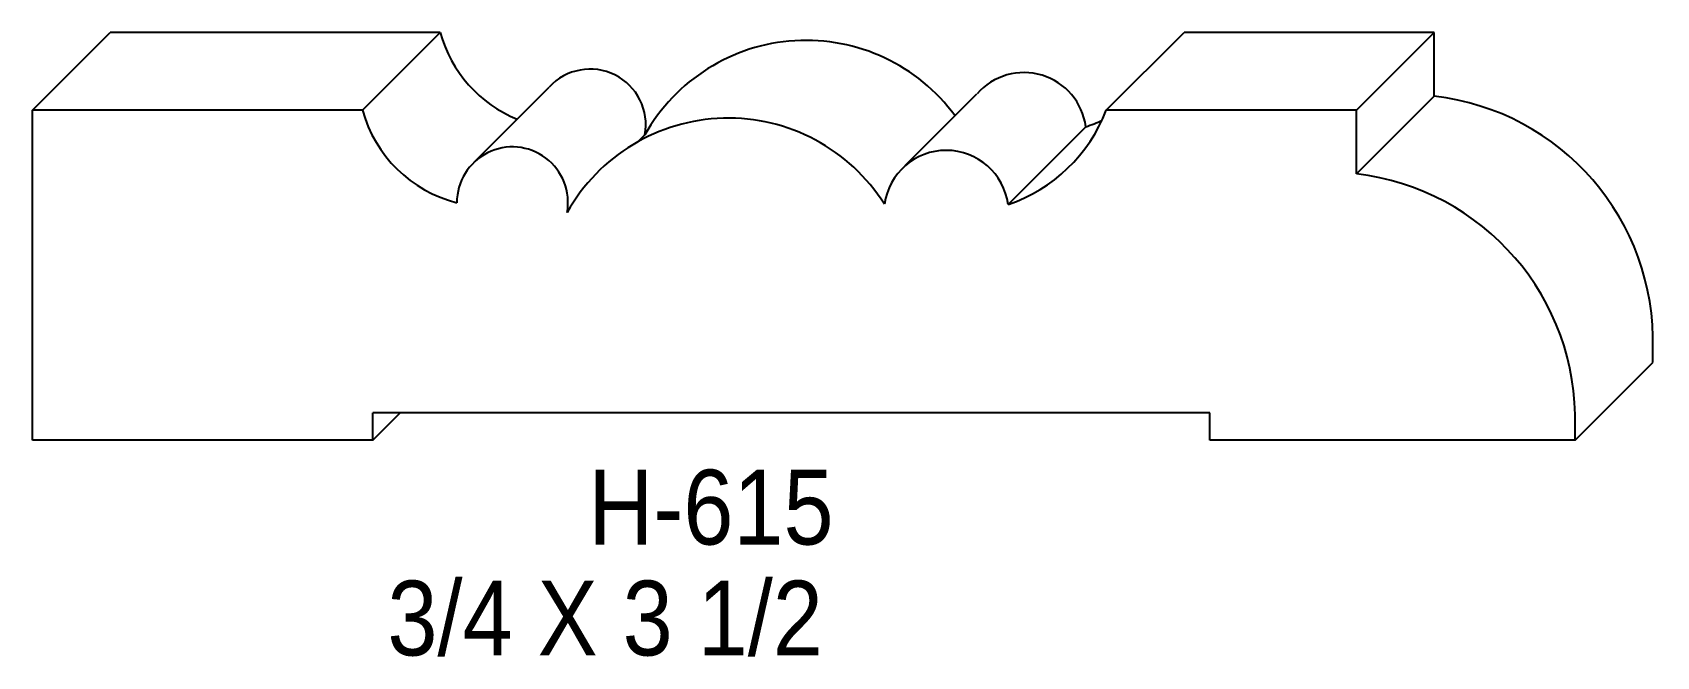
# Model space of a CAD drawing. Extents: x 84.03 to 87.72, y 132.56 to 133.98.
import ezdxf

# ---------------------------------------------------------------- set-up
doc = ezdxf.new("R2010")
doc.units = 0
doc.header["$LTSCALE"] = 5
doc.layers.add('PROFILE', color=7, linetype='CONTINUOUS')
doc.styles.add('TXT', font='TXT', dxfattribs={"height": 3.5})

msp = doc.modelspace()

# ---------------------------------------------------------------- linework, layer by layer
at = {"layer": 'PROFILE', "color": 1, "linetype": 'CONTINUOUS'}
for p, q in [((84.0275, 133.8062), (84.2042, 133.983)), ((84.954, 133.983), (84.2042, 133.983)), ((84.7773, 133.8062), (84.954, 133.983)), ((86.4671, 133.8062), (86.6439, 133.983)), ((87.2122, 133.983), (86.6439, 133.983)), ((87.0355, 133.8062), (87.2122, 133.983)), ((87.2122, 133.8382), (87.2122, 133.983)), ((85.0324, 133.6897), (85.2015, 133.8588)), ((86.0106, 133.6804), (86.1734, 133.8432)), ((87.0355, 133.6614), (87.2122, 133.8382)), ((84.0275, 133.0564), (84.0275, 133.8062)), ((84.7773, 133.8062), (84.0275, 133.8062)), ((87.0355, 133.8062), (86.4671, 133.8062)), ((87.0355, 133.6614), (87.0355, 133.8062)), ((86.244, 133.592), (86.4207, 133.7687)), ((85.4188, 133.7504), (85.4033, 133.7349)), ((87.7091, 133.2332), (87.7091, 133.2645)), ((87.5324, 133.0564), (87.7091, 133.2332)), ((84.801, 133.0564), (84.8629, 133.1184)), ((84.801, 133.0564), (84.801, 133.1184)), ((86.7025, 133.1184), (84.801, 133.1184)), ((86.7025, 133.0564), (86.7025, 133.1184)), ((87.5324, 133.0564), (87.5324, 133.0878)), ((84.801, 133.0564), (84.0275, 133.0564)), ((87.5324, 133.0564), (86.7025, 133.0564))]:
    msp.add_line(p, q, dxfattribs=at)
for centre, major_axis, start_param, end_param in [((85.2413, 134.0617), (0, 0.2979), -4.444828, -3.529367), ((85.7851, 133.5453), (0.4197, 0), 0.632367, 2.631121), ((85.2946, 133.7734), (0, 0.1263), -1.753274, 0.828337), ((86.2803, 133.7503), (0.1416, 0), 0.130548, 2.42568), ((87.1478, 133.2803), (0, 0.5616), -1.598865, -0.115029), ((85.0646, 133.885), (0, 0.2979), -4.444828, -3.389329), ((86.1265, 133.9377), (0.3651, 0), -1.243271, -0.368244), ((85.6083, 133.3686), (0, 0.4197), -1.007489, 1.060325), ((86.3033, 134.1144), (0.3651, 0), -1.243271, -1.134749), ((85.1179, 133.5966), (0.1263, 0), -0.182477, -3.138019), ((86.1036, 133.5735), (0.1416, 0), 0.130548, 3.00543), ((86.971, 133.1035), (0, 0.5616), -1.598865, -0.115029)]:
    msp.add_ellipse(centre, major_axis=major_axis, ratio=1, start_param=start_param, end_param=end_param, dxfattribs=at)

# ---------------------------------------------------------------- texts
at = {"layer": 'PROFILE', "color": 1, "linetype": 'CONTINUOUS', "style": 'TXT', "width": 0.9}
for s, height, p in [('H-615', 0.16996, (85.2905, 132.8194)), ('3/4 X 3 1/2', 0.169956, (84.8339, 132.5673))]:
    msp.add_text(s, height=height, dxfattribs=at).set_placement(p)

doc.saveas('drawing.dxf')
